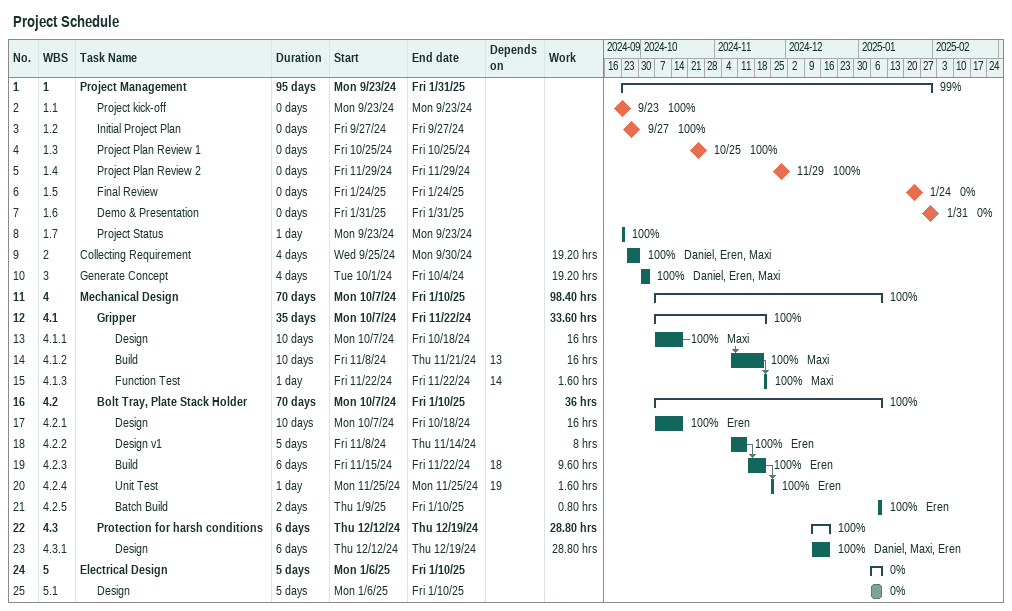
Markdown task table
Project Schedule

| ID | WBS | Task | Duration | Start | Finish | Predecessors | Resources | % complete | Work (h) |
|---|---|---|---|---|---|---|---|---|---|
| 1 | 1 | **Project Management** | 95d | 2024-09-23 | 2025-01-31 |  |  | 99 |  |
| 2 | 1.1 | Project kick-off | 0d | 2024-09-23 | 2024-09-23 |  |  | 100 |  |
| 3 | 1.2 | Initial Project Plan | 0d | 2024-09-27 | 2024-09-27 |  |  | 100 |  |
| 4 | 1.3 | Project Plan Review 1 | 0d | 2024-10-25 | 2024-10-25 |  |  | 100 |  |
| 5 | 1.4 | Project Plan Review 2 | 0d | 2024-11-29 | 2024-11-29 |  |  | 100 |  |
| 6 | 1.5 | Final Review | 0d | 2025-01-24 | 2025-01-24 |  |  | 0 |  |
| 7 | 1.6 | Demo & Presentation | 0d | 2025-01-31 | 2025-01-31 |  |  | 0 |  |
| 8 | 1.7 | Project Status | 1d | 2024-09-23 | 2024-09-23 |  |  | 100 |  |
| 9 | 2 | Collecting Requirement | 4d | 2024-09-25 | 2024-09-30 |  | Daniel, Eren, Maxi | 100 | 19.20 |
| 10 | 3 | Generate Concept | 4d | 2024-10-01 | 2024-10-04 |  | Daniel, Eren, Maxi | 100 | 19.20 |
| 11 | 4 | **Mechanical Design** | 70d | 2024-10-07 | 2025-01-10 |  |  | 100 | 98.40 |
| 12 | 4.1 | **Gripper** | 35d | 2024-10-07 | 2024-11-22 |  |  | 100 | 33.60 |
| 13 | 4.1.1 | Design | 10d | 2024-10-07 | 2024-10-18 |  | Maxi | 100 | 16 |
| 14 | 4.1.2 | Build | 10d | 2024-11-08 | 2024-11-21 | 13 | Maxi | 100 | 16 |
| 15 | 4.1.3 | Function Test | 1d | 2024-11-22 | 2024-11-22 | 14 | Maxi | 100 | 1.60 |
| 16 | 4.2 | **Bolt Tray, Plate Stack Holder** | 70d | 2024-10-07 | 2025-01-10 |  |  | 100 | 36 |
| 17 | 4.2.1 | Design | 10d | 2024-10-07 | 2024-10-18 |  | Eren | 100 | 16 |
| 18 | 4.2.2 | Design v1 | 5d | 2024-11-08 | 2024-11-14 |  | Eren | 100 | 8 |
| 19 | 4.2.3 | Build | 6d | 2024-11-15 | 2024-11-22 | 18 | Eren | 100 | 9.60 |
| 20 | 4.2.4 | Unit Test | 1d | 2024-11-25 | 2024-11-25 | 19 | Eren | 100 | 1.60 |
| 21 | 4.2.5 | Batch Build | 2d | 2025-01-09 | 2025-01-10 |  | Eren | 100 | 0.80 |
| 22 | 4.3 | **Protection for harsh conditions** | 6d | 2024-12-12 | 2024-12-19 |  |  | 100 | 28.80 |
| 23 | 4.3.1 | Design | 6d | 2024-12-12 | 2024-12-19 |  | Daniel, Maxi, Eren | 100 | 28.80 |
| 24 | 5 | **Electrical Design** | 5d | 2025-01-06 | 2025-01-10 |  |  | 0 |  |
| 25 | 5.1 | Design | 5d | 2025-01-06 | 2025-01-10 |  |  | 0 |  |
